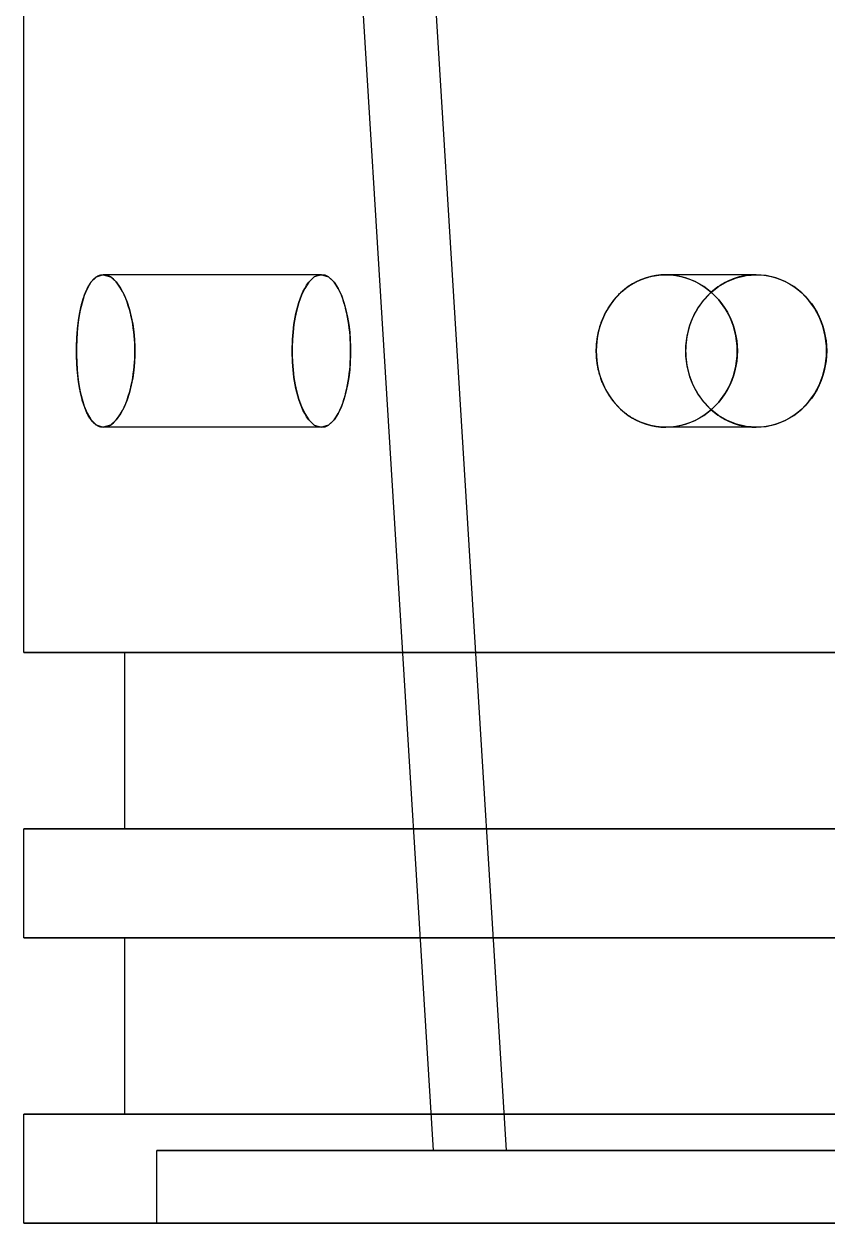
# Model space of a CAD drawing. Header units: millimetres. Extents: x 0 to 278, y -49 to 180.
# Drawn here: x 3.15 to 25.24, y 0 to 33 of the extents above; entities that cross this region are included whole.
import ezdxf

# ---------------------------------------------------------------- set-up
doc = ezdxf.new("R2010")
doc.units = ezdxf.units.MM
doc.layers.add('FRONT_HIDDEN', color=8, linetype='CONTINUOUS')
doc.layers.add('FRONT_VISIBLE', color=7, linetype='Continuous')

msp = doc.modelspace()

# ---------------------------------------------------------------- linework, layer by layer
at = {"layer": 'FRONT_HIDDEN'}
for points in [[(11.079, 56), (14.409, 2)], [(13.082, 56), (16.413, 2)], [(5.129, 26.032), (5.136, 26.037), (5.144, 26.042), (5.152, 26.047), (5.16, 26.052), (5.168, 26.057), (5.176, 26.061), (5.184, 26.065), (5.192, 26.069), (5.201, 26.073), (5.209, 26.077), (5.218, 26.08), (5.227, 26.083), (5.236, 26.086), (5.245, 26.089), (5.254, 26.091), (5.263, 26.093), (5.272, 26.095), (5.281, 26.096), (5.29, 26.098), (5.299, 26.099), (5.309, 26.099), (5.318, 26.1), (5.327, 26.1)], [(5.327, 26.1), (5.526, 26.038), (5.683, 25.899), (5.807, 25.728), (5.905, 25.542), (5.986, 25.347), (6.05, 25.146), (6.102, 24.942), (6.142, 24.735), (6.172, 24.526), (6.191, 24.316), (6.201, 24.105), (6.201, 23.895), (6.191, 23.684), (6.172, 23.474), (6.142, 23.265), (6.102, 23.058), (6.05, 22.854), (5.986, 22.653), (5.905, 22.458), (5.807, 22.272), (5.683, 22.101), (5.526, 21.962), (5.327, 21.9)], [(11.332, 26.1), (5.327, 26.1)], [(11.332, 26.1), (5.327, 26.1)], [(10.529, 24), (10.53, 24.104), (10.533, 24.208), (10.538, 24.312), (10.545, 24.416), (10.554, 24.52), (10.565, 24.624), (10.578, 24.727), (10.594, 24.83), (10.612, 24.932), (10.633, 25.034), (10.656, 25.136), (10.683, 25.237), (10.712, 25.337), (10.746, 25.435), (10.783, 25.532), (10.825, 25.628), (10.872, 25.721), (10.925, 25.81), (10.986, 25.895), (11.056, 25.972), (11.137, 26.037), (11.23, 26.083), (11.332, 26.1)], [(11.332, 26.1), (11.137, 26.037), (10.986, 25.895), (10.872, 25.721), (10.783, 25.532), (10.712, 25.337), (10.656, 25.136), (10.612, 24.932), (10.578, 24.727), (10.554, 24.52), (10.538, 24.312), (10.53, 24.104), (10.53, 23.896), (10.538, 23.688), (10.554, 23.48), (10.578, 23.273), (10.612, 23.068), (10.656, 22.864), (10.712, 22.663), (10.783, 22.468), (10.872, 22.279), (10.986, 22.105), (11.137, 21.963), (11.332, 21.9)], [(11.332, 26.1), (11.528, 26.037), (11.679, 25.895), (11.793, 25.721), (11.882, 25.532), (11.952, 25.337), (12.008, 25.136), (12.052, 24.932), (12.086, 24.727), (12.111, 24.52), (12.127, 24.312), (12.135, 24.104), (12.135, 23.896), (12.127, 23.688), (12.111, 23.48), (12.086, 23.273), (12.052, 23.068), (12.008, 22.864), (11.952, 22.663), (11.882, 22.468), (11.793, 22.279), (11.679, 22.105), (11.528, 21.963), (11.332, 21.9)], [(12.136, 24), (12.135, 24.104), (12.132, 24.208), (12.127, 24.312), (12.12, 24.416), (12.111, 24.52), (12.1, 24.624), (12.086, 24.727), (12.07, 24.83), (12.052, 24.932), (12.032, 25.034), (12.008, 25.136), (11.982, 25.237), (11.952, 25.337), (11.919, 25.435), (11.882, 25.532), (11.84, 25.628), (11.793, 25.721), (11.74, 25.81), (11.679, 25.895), (11.609, 25.972), (11.528, 26.037), (11.435, 26.083), (11.332, 26.1)], [(20.333, 26.036), (20.353, 26.042), (20.373, 26.047), (20.393, 26.052), (20.413, 26.056), (20.433, 26.061), (20.453, 26.065), (20.474, 26.069), (20.494, 26.073), (20.514, 26.076), (20.534, 26.079), (20.555, 26.082), (20.575, 26.085), (20.596, 26.088), (20.616, 26.09), (20.637, 26.092), (20.657, 26.094), (20.678, 26.095), (20.698, 26.097), (20.719, 26.098), (20.739, 26.099), (20.76, 26.099), (20.78, 26.1), (20.801, 26.1)], [(20.805, 26.1), (20.944, 26.095), (21.082, 26.079), (21.218, 26.052), (21.352, 26.016), (21.483, 25.969), (21.61, 25.913), (21.733, 25.848), (21.85, 25.775), (21.963, 25.694), (22.069, 25.604), (22.169, 25.508), (22.263, 25.406), (22.349, 25.297), (22.428, 25.183), (22.5, 25.064), (22.564, 24.941), (22.619, 24.813), (22.666, 24.683), (22.705, 24.55), (22.736, 24.414), (22.757, 24.277), (22.771, 24.139), (22.775, 24)], [(23.293, 26.1), (20.805, 26.1)], [(23.293, 26.1), (20.805, 26.1)], [(23.293, 21.9), (23.018, 21.921), (22.749, 21.984), (22.493, 22.087), (22.255, 22.226), (22.039, 22.397), (21.849, 22.597), (21.687, 22.821), (21.556, 23.063), (21.457, 23.321), (21.39, 23.588), (21.357, 23.862), (21.357, 24.138), (21.39, 24.412), (21.457, 24.679), (21.556, 24.937), (21.687, 25.179), (21.849, 25.403), (22.039, 25.603), (22.255, 25.774), (22.493, 25.913), (22.749, 26.016), (23.018, 26.079), (23.293, 26.1)], [(23.293, 26.1), (23.234, 26.099), (23.175, 26.096), (23.116, 26.091), (23.057, 26.084), (22.999, 26.076), (22.941, 26.065), (22.883, 26.053), (22.826, 26.038), (22.769, 26.022), (22.712, 26.004), (22.657, 25.984), (22.602, 25.962), (22.548, 25.939), (22.494, 25.914), (22.441, 25.887), (22.39, 25.859), (22.339, 25.829), (22.289, 25.797), (22.24, 25.764), (22.192, 25.729), (22.145, 25.693), (22.1, 25.656), (22.055, 25.617)], [(23.293, 26.1), (23.431, 26.095), (23.568, 26.079), (23.703, 26.052), (23.836, 26.016), (23.966, 25.969), (24.092, 25.913), (24.214, 25.848), (24.33, 25.774), (24.441, 25.692), (24.546, 25.603), (24.645, 25.506), (24.736, 25.403), (24.821, 25.294), (24.898, 25.179), (24.967, 25.06), (25.029, 24.937), (25.083, 24.81), (25.128, 24.679), (25.166, 24.547), (25.195, 24.412), (25.216, 24.275), (25.229, 24.138), (25.233, 24)], [(23.293, 21.9), (23.568, 21.921), (23.836, 21.984), (24.092, 22.087), (24.33, 22.226), (24.546, 22.397), (24.736, 22.597), (24.898, 22.821), (25.029, 23.063), (25.128, 23.321), (25.195, 23.588), (25.229, 23.862), (25.229, 24.138), (25.195, 24.412), (25.128, 24.679), (25.029, 24.937), (24.898, 25.179), (24.736, 25.403), (24.546, 25.603), (24.33, 25.774), (24.092, 25.913), (23.836, 26.016), (23.568, 26.079), (23.293, 26.1)], [(4.918, 25.776), (4.918, 25.776), (4.919, 25.776), (4.919, 25.776), (4.919, 25.776), (4.919, 25.776), (4.919, 25.777), (4.919, 25.777), (4.919, 25.777), (4.919, 25.777), (4.919, 25.777), (4.919, 25.777), (4.919, 25.777), (4.919, 25.777), (4.919, 25.777), (4.919, 25.777), (4.919, 25.778), (4.919, 25.778), (4.919, 25.778), (4.919, 25.778), (4.92, 25.778), (4.92, 25.778), (4.92, 25.778), (4.92, 25.778)], [(5.126, 26.03), (5.126, 26.03), (5.126, 26.03), (5.126, 26.03), (5.126, 26.03), (5.126, 26.03), (5.126, 26.03), (5.126, 26.03), (5.126, 26.03), (5.126, 26.03), (5.126, 26.03), (5.126, 26.03), (5.126, 26.03), (5.126, 26.03), (5.126, 26.03), (5.126, 26.03), (5.126, 26.03), (5.126, 26.03), (5.126, 26.03), (5.126, 26.03), (5.126, 26.03), (5.126, 26.03), (5.126, 26.03), (5.126, 26.03)], [(20.124, 25.965), (20.131, 25.968), (20.137, 25.97), (20.144, 25.973), (20.15, 25.975), (20.156, 25.978), (20.163, 25.98), (20.169, 25.983), (20.176, 25.985), (20.182, 25.988), (20.189, 25.99), (20.195, 25.992), (20.202, 25.995), (20.208, 25.997), (20.215, 25.999), (20.221, 26.002), (20.228, 26.004), (20.234, 26.006), (20.241, 26.008), (20.248, 26.011), (20.254, 26.013), (20.261, 26.015), (20.267, 26.017), (20.274, 26.019)], [(19.433, 25.468), (19.433, 25.468), (19.433, 25.468), (19.433, 25.468), (19.433, 25.468), (19.433, 25.468), (19.433, 25.468), (19.433, 25.468), (19.433, 25.468), (19.433, 25.468), (19.434, 25.469), (19.434, 25.469), (19.434, 25.469), (19.434, 25.469), (19.434, 25.469), (19.434, 25.469), (19.434, 25.469), (19.434, 25.469), (19.434, 25.469), (19.434, 25.469), (19.434, 25.47), (19.434, 25.47), (19.435, 25.47), (19.435, 25.47)], [(4.736, 25.285), (4.736, 25.285), (4.736, 25.286), (4.736, 25.286), (4.736, 25.286), (4.736, 25.286), (4.736, 25.286), (4.736, 25.286), (4.736, 25.286), (4.736, 25.286), (4.736, 25.286), (4.736, 25.286), (4.736, 25.286), (4.736, 25.286), (4.736, 25.287), (4.736, 25.287), (4.736, 25.287), (4.736, 25.287), (4.737, 25.287), (4.737, 25.287), (4.737, 25.287), (4.737, 25.287), (4.737, 25.287), (4.737, 25.287)], [(19.161, 25.077), (19.169, 25.091), (19.177, 25.105), (19.184, 25.119), (19.192, 25.132), (19.2, 25.146), (19.208, 25.16), (19.217, 25.173), (19.225, 25.187), (19.233, 25.2), (19.242, 25.214), (19.25, 25.227), (19.259, 25.24), (19.268, 25.254), (19.277, 25.267), (19.286, 25.28), (19.295, 25.293), (19.304, 25.306), (19.313, 25.319), (19.323, 25.332), (19.332, 25.344), (19.342, 25.357), (19.351, 25.369), (19.361, 25.382)], [(19.373, 25.397), (19.373, 25.397), (19.373, 25.397), (19.373, 25.397), (19.373, 25.397), (19.373, 25.397), (19.373, 25.397), (19.373, 25.397), (19.373, 25.397), (19.373, 25.397), (19.373, 25.397), (19.374, 25.397), (19.374, 25.398), (19.374, 25.398), (19.374, 25.398), (19.374, 25.398), (19.374, 25.398), (19.374, 25.398), (19.374, 25.398), (19.374, 25.398), (19.374, 25.398), (19.374, 25.398), (19.374, 25.398), (19.374, 25.398)], [(4.653, 24.859), (4.654, 24.863), (4.654, 24.867), (4.655, 24.87), (4.655, 24.874), (4.656, 24.877), (4.656, 24.881), (4.657, 24.885), (4.657, 24.888), (4.658, 24.892), (4.658, 24.896), (4.659, 24.899), (4.66, 24.903), (4.66, 24.906), (4.661, 24.91), (4.661, 24.914), (4.662, 24.917), (4.662, 24.921), (4.663, 24.925), (4.664, 24.928), (4.664, 24.932), (4.665, 24.935), (4.665, 24.939), (4.666, 24.943)], [(19.119, 24.994), (19.12, 24.997), (19.122, 25), (19.123, 25.002), (19.125, 25.005), (19.126, 25.008), (19.127, 25.011), (19.129, 25.014), (19.13, 25.017), (19.132, 25.019), (19.133, 25.022), (19.134, 25.025), (19.136, 25.028), (19.137, 25.031), (19.139, 25.034), (19.14, 25.036), (19.142, 25.039), (19.143, 25.042), (19.145, 25.045), (19.146, 25.048), (19.147, 25.05), (19.149, 25.053), (19.15, 25.056), (19.152, 25.059)], [(18.902, 24.184), (18.903, 24.198), (18.904, 24.213), (18.906, 24.227), (18.907, 24.241), (18.909, 24.255), (18.91, 24.269), (18.912, 24.283), (18.914, 24.297), (18.915, 24.312), (18.917, 24.326), (18.919, 24.34), (18.922, 24.354), (18.924, 24.368), (18.926, 24.382), (18.928, 24.396), (18.931, 24.41), (18.933, 24.424), (18.936, 24.438), (18.939, 24.452), (18.942, 24.466), (18.944, 24.48), (18.947, 24.494), (18.95, 24.508)], [(18.901, 24.178), (18.901, 24.178), (18.901, 24.178), (18.901, 24.178), (18.901, 24.178), (18.901, 24.178), (18.901, 24.178), (18.901, 24.178), (18.901, 24.178), (18.901, 24.179), (18.901, 24.179), (18.901, 24.179), (18.901, 24.179), (18.901, 24.179), (18.901, 24.179), (18.901, 24.179), (18.901, 24.179), (18.901, 24.179), (18.901, 24.179), (18.901, 24.179), (18.901, 24.18), (18.902, 24.18), (18.902, 24.18), (18.902, 24.18)], [(4.595, 23.968), (4.595, 23.969), (4.595, 23.97), (4.595, 23.972), (4.595, 23.973), (4.595, 23.975), (4.595, 23.976), (4.595, 23.977), (4.595, 23.979), (4.595, 23.98), (4.595, 23.982), (4.595, 23.983), (4.595, 23.984), (4.595, 23.986), (4.595, 23.987), (4.595, 23.989), (4.595, 23.99), (4.595, 23.992), (4.595, 23.993), (4.595, 23.994), (4.595, 23.996), (4.595, 23.997), (4.595, 23.999), (4.595, 24)], [(4.657, 23.116), (4.652, 23.146), (4.648, 23.176), (4.644, 23.206), (4.64, 23.236), (4.637, 23.266), (4.633, 23.296), (4.63, 23.326), (4.627, 23.355), (4.624, 23.385), (4.621, 23.415), (4.618, 23.445), (4.616, 23.475), (4.613, 23.505), (4.611, 23.535), (4.609, 23.566), (4.607, 23.596), (4.605, 23.626), (4.604, 23.656), (4.602, 23.686), (4.601, 23.716), (4.6, 23.746), (4.599, 23.776), (4.598, 23.806)], [(11.332, 21.9), (11.23, 21.917), (11.137, 21.963), (11.056, 22.028), (10.986, 22.105), (10.925, 22.19), (10.872, 22.279), (10.825, 22.372), (10.783, 22.468), (10.746, 22.565), (10.712, 22.663), (10.683, 22.763), (10.656, 22.864), (10.633, 22.966), (10.612, 23.068), (10.594, 23.17), (10.578, 23.273), (10.565, 23.376), (10.554, 23.48), (10.545, 23.584), (10.538, 23.688), (10.533, 23.792), (10.53, 23.896), (10.529, 24)], [(11.332, 21.9), (11.435, 21.917), (11.528, 21.963), (11.609, 22.028), (11.679, 22.105), (11.74, 22.19), (11.793, 22.279), (11.84, 22.372), (11.882, 22.468), (11.919, 22.565), (11.952, 22.663), (11.982, 22.763), (12.008, 22.864), (12.032, 22.966), (12.052, 23.068), (12.07, 23.17), (12.086, 23.273), (12.1, 23.376), (12.111, 23.48), (12.12, 23.584), (12.127, 23.688), (12.132, 23.792), (12.135, 23.896), (12.136, 24)], [(18.895, 24.043), (18.895, 24.043), (18.895, 24.043), (18.895, 24.043), (18.895, 24.043), (18.895, 24.044), (18.895, 24.044), (18.895, 24.044), (18.895, 24.044), (18.895, 24.044), (18.895, 24.044), (18.895, 24.044), (18.895, 24.045), (18.895, 24.045), (18.895, 24.045), (18.895, 24.045), (18.895, 24.045), (18.895, 24.045), (18.895, 24.045), (18.895, 24.046), (18.895, 24.046), (18.895, 24.046), (18.895, 24.046), (18.895, 24.046)], [(22.775, 24), (22.771, 23.861), (22.757, 23.723), (22.736, 23.586), (22.705, 23.45), (22.666, 23.317), (22.619, 23.187), (22.564, 23.059), (22.5, 22.936), (22.428, 22.817), (22.349, 22.703), (22.263, 22.594), (22.169, 22.492), (22.069, 22.396), (21.963, 22.306), (21.85, 22.225), (21.733, 22.152), (21.61, 22.087), (21.483, 22.031), (21.352, 21.984), (21.218, 21.948), (21.082, 21.921), (20.944, 21.905), (20.805, 21.9)], [(25.233, 24), (25.229, 23.862), (25.216, 23.725), (25.195, 23.588), (25.166, 23.453), (25.128, 23.321), (25.083, 23.19), (25.029, 23.063), (24.967, 22.94), (24.898, 22.821), (24.821, 22.706), (24.736, 22.597), (24.645, 22.494), (24.546, 22.397), (24.441, 22.308), (24.33, 22.226), (24.214, 22.152), (24.092, 22.087), (23.966, 22.031), (23.836, 21.984), (23.703, 21.948), (23.568, 21.921), (23.431, 21.905), (23.293, 21.9)], [(19.103, 23.04), (19.092, 23.064), (19.081, 23.088), (19.071, 23.113), (19.061, 23.137), (19.051, 23.162), (19.042, 23.187), (19.032, 23.212), (19.023, 23.237), (19.015, 23.262), (19.006, 23.287), (18.998, 23.313), (18.991, 23.338), (18.983, 23.364), (18.976, 23.389), (18.969, 23.415), (18.963, 23.441), (18.956, 23.467), (18.95, 23.493), (18.945, 23.519), (18.939, 23.545), (18.934, 23.571), (18.93, 23.597), (18.925, 23.623)], [(4.747, 22.673), (4.742, 22.692), (4.737, 22.71), (4.733, 22.729), (4.728, 22.747), (4.724, 22.766), (4.719, 22.784), (4.715, 22.803), (4.711, 22.821), (4.707, 22.84), (4.703, 22.858), (4.699, 22.877), (4.695, 22.896), (4.691, 22.914), (4.688, 22.933), (4.684, 22.952), (4.681, 22.97), (4.677, 22.989), (4.674, 23.008), (4.671, 23.026), (4.668, 23.045), (4.665, 23.064), (4.662, 23.083), (4.659, 23.101)], [(19.519, 22.44), (19.51, 22.449), (19.502, 22.458), (19.493, 22.467), (19.484, 22.477), (19.475, 22.486), (19.466, 22.495), (19.458, 22.504), (19.449, 22.514), (19.441, 22.523), (19.432, 22.533), (19.424, 22.542), (19.416, 22.552), (19.407, 22.562), (19.399, 22.571), (19.391, 22.581), (19.383, 22.591), (19.375, 22.601), (19.367, 22.611), (19.359, 22.621), (19.351, 22.631), (19.343, 22.641), (19.336, 22.651), (19.328, 22.661)], [(20.163, 22.02), (20.15, 22.025), (20.138, 22.029), (20.126, 22.034), (20.114, 22.039), (20.102, 22.045), (20.09, 22.05), (20.078, 22.055), (20.066, 22.06), (20.054, 22.066), (20.042, 22.071), (20.03, 22.077), (20.018, 22.083), (20.007, 22.089), (19.995, 22.095), (19.983, 22.101), (19.972, 22.107), (19.96, 22.113), (19.948, 22.119), (19.937, 22.125), (19.925, 22.132), (19.914, 22.138), (19.903, 22.145), (19.891, 22.151)], [(22.055, 22.383), (22.1, 22.344), (22.145, 22.307), (22.192, 22.271), (22.24, 22.236), (22.289, 22.203), (22.339, 22.171), (22.39, 22.141), (22.441, 22.113), (22.494, 22.086), (22.548, 22.061), (22.602, 22.038), (22.657, 22.016), (22.712, 21.996), (22.769, 21.978), (22.826, 21.962), (22.883, 21.947), (22.941, 21.935), (22.999, 21.924), (23.057, 21.916), (23.116, 21.909), (23.175, 21.904), (23.234, 21.901), (23.293, 21.9)], [(5, 22.097), (4.999, 22.098), (4.999, 22.098), (4.999, 22.099), (4.998, 22.099), (4.998, 22.1), (4.998, 22.1), (4.997, 22.101), (4.997, 22.101), (4.997, 22.102), (4.996, 22.102), (4.996, 22.102), (4.995, 22.103), (4.995, 22.103), (4.995, 22.104), (4.994, 22.104), (4.994, 22.105), (4.994, 22.105), (4.993, 22.106), (4.993, 22.106), (4.993, 22.107), (4.992, 22.107), (4.992, 22.108), (4.992, 22.108)], [(5.302, 21.901), (5.296, 21.902), (5.291, 21.902), (5.286, 21.903), (5.281, 21.903), (5.276, 21.904), (5.271, 21.905), (5.266, 21.906), (5.261, 21.907), (5.256, 21.908), (5.251, 21.91), (5.246, 21.911), (5.241, 21.912), (5.236, 21.914), (5.231, 21.915), (5.226, 21.917), (5.221, 21.919), (5.216, 21.92), (5.212, 21.922), (5.207, 21.924), (5.202, 21.926), (5.197, 21.928), (5.193, 21.93), (5.188, 21.933)], [(11.332, 21.9), (5.327, 21.9)], [(11.332, 21.9), (5.327, 21.9)], [(20.522, 21.923), (20.52, 21.923), (20.518, 21.923), (20.516, 21.924), (20.515, 21.924), (20.513, 21.924), (20.511, 21.924), (20.509, 21.925), (20.507, 21.925), (20.506, 21.925), (20.504, 21.926), (20.502, 21.926), (20.5, 21.926), (20.498, 21.927), (20.496, 21.927), (20.495, 21.927), (20.493, 21.928), (20.491, 21.928), (20.489, 21.928), (20.487, 21.929), (20.486, 21.929), (20.484, 21.929), (20.482, 21.93), (20.48, 21.93)], [(23.293, 21.9), (20.805, 21.9)], [(23.293, 21.9), (20.805, 21.9)], [(60.35, 15.7), (57.863, 15.7), (55.376, 15.7), (52.889, 15.7), (50.402, 15.7), (47.915, 15.7), (45.428, 15.7), (42.941, 15.7), (40.454, 15.7), (37.967, 15.7), (35.48, 15.7), (32.993, 15.7), (30.507, 15.7), (28.02, 15.7), (25.533, 15.7), (23.046, 15.7), (20.559, 15.7), (18.072, 15.7), (15.585, 15.7), (13.098, 15.7), (10.611, 15.7), (8.124, 15.7), (5.637, 15.7), (3.15, 15.7)], [(57.575, 15.7), (55.329, 15.7), (53.084, 15.7), (50.838, 15.7), (48.592, 15.7), (46.347, 15.7), (44.101, 15.7), (41.855, 15.7), (39.61, 15.7), (37.364, 15.7), (35.118, 15.7), (32.873, 15.7), (30.627, 15.7), (28.382, 15.7), (26.136, 15.7), (23.89, 15.7), (21.645, 15.7), (19.399, 15.7), (17.153, 15.7), (14.908, 15.7), (12.662, 15.7), (10.416, 15.7), (8.171, 15.7), (5.925, 15.7)], [(5.925, 15.7), (8.171, 15.7), (10.416, 15.7), (12.662, 15.7), (14.908, 15.7), (17.153, 15.7), (19.399, 15.7), (21.645, 15.7), (23.89, 15.7), (26.136, 15.7), (28.382, 15.7), (30.627, 15.7), (32.873, 15.7), (35.118, 15.7), (37.364, 15.7), (39.61, 15.7), (41.855, 15.7), (44.101, 15.7), (46.347, 15.7), (48.592, 15.7), (50.838, 15.7), (53.084, 15.7), (55.329, 15.7), (57.575, 15.7)], [(60.35, 10.85), (57.863, 10.85), (55.376, 10.85), (52.889, 10.85), (50.402, 10.85), (47.915, 10.85), (45.428, 10.85), (42.941, 10.85), (40.454, 10.85), (37.967, 10.85), (35.48, 10.85), (32.993, 10.85), (30.507, 10.85), (28.02, 10.85), (25.533, 10.85), (23.046, 10.85), (20.559, 10.85), (18.072, 10.85), (15.585, 10.85), (13.098, 10.85), (10.611, 10.85), (8.124, 10.85), (5.637, 10.85), (3.15, 10.85)], [(57.575, 10.85), (55.329, 10.85), (53.084, 10.85), (50.838, 10.85), (48.592, 10.85), (46.347, 10.85), (44.101, 10.85), (41.855, 10.85), (39.61, 10.85), (37.364, 10.85), (35.118, 10.85), (32.873, 10.85), (30.627, 10.85), (28.382, 10.85), (26.136, 10.85), (23.89, 10.85), (21.645, 10.85), (19.399, 10.85), (17.153, 10.85), (14.908, 10.85), (12.662, 10.85), (10.416, 10.85), (8.171, 10.85), (5.925, 10.85)], [(5.925, 10.85), (8.171, 10.85), (10.416, 10.85), (12.662, 10.85), (14.908, 10.85), (17.153, 10.85), (19.399, 10.85), (21.645, 10.85), (23.89, 10.85), (26.136, 10.85), (28.382, 10.85), (30.627, 10.85), (32.873, 10.85), (35.118, 10.85), (37.364, 10.85), (39.61, 10.85), (41.855, 10.85), (44.101, 10.85), (46.347, 10.85), (48.592, 10.85), (50.838, 10.85), (53.084, 10.85), (55.329, 10.85), (57.575, 10.85)], [(60.35, 7.85), (57.863, 7.85), (55.376, 7.85), (52.889, 7.85), (50.402, 7.85), (47.915, 7.85), (45.428, 7.85), (42.941, 7.85), (40.454, 7.85), (37.967, 7.85), (35.48, 7.85), (32.993, 7.85), (30.507, 7.85), (28.02, 7.85), (25.533, 7.85), (23.046, 7.85), (20.559, 7.85), (18.072, 7.85), (15.585, 7.85), (13.098, 7.85), (10.611, 7.85), (8.124, 7.85), (5.637, 7.85), (3.15, 7.85)], [(57.575, 7.85), (55.329, 7.85), (53.084, 7.85), (50.838, 7.85), (48.592, 7.85), (46.347, 7.85), (44.101, 7.85), (41.855, 7.85), (39.61, 7.85), (37.364, 7.85), (35.118, 7.85), (32.873, 7.85), (30.627, 7.85), (28.382, 7.85), (26.136, 7.85), (23.89, 7.85), (21.645, 7.85), (19.399, 7.85), (17.153, 7.85), (14.908, 7.85), (12.662, 7.85), (10.416, 7.85), (8.171, 7.85), (5.925, 7.85)], [(5.925, 7.85), (8.171, 7.85), (10.416, 7.85), (12.662, 7.85), (14.908, 7.85), (17.153, 7.85), (19.399, 7.85), (21.645, 7.85), (23.89, 7.85), (26.136, 7.85), (28.382, 7.85), (30.627, 7.85), (32.873, 7.85), (35.118, 7.85), (37.364, 7.85), (39.61, 7.85), (41.855, 7.85), (44.101, 7.85), (46.347, 7.85), (48.592, 7.85), (50.838, 7.85), (53.084, 7.85), (55.329, 7.85), (57.575, 7.85)], [(60.35, 3), (57.863, 3), (55.376, 3), (52.889, 3), (50.402, 3), (47.915, 3), (45.428, 3), (42.941, 3), (40.454, 3), (37.967, 3), (35.48, 3), (32.993, 3), (30.507, 3), (28.02, 3), (25.533, 3), (23.046, 3), (20.559, 3), (18.072, 3), (15.585, 3), (13.098, 3), (10.611, 3), (8.124, 3), (5.637, 3), (3.15, 3)], [(57.575, 3), (55.329, 3), (53.084, 3), (50.838, 3), (48.592, 3), (46.347, 3), (44.101, 3), (41.855, 3), (39.61, 3), (37.364, 3), (35.118, 3), (32.873, 3), (30.627, 3), (28.382, 3), (26.136, 3), (23.89, 3), (21.645, 3), (19.399, 3), (17.153, 3), (14.908, 3), (12.662, 3), (10.416, 3), (8.171, 3), (5.925, 3)], [(5.925, 3), (8.171, 3), (10.416, 3), (12.662, 3), (14.908, 3), (17.153, 3), (19.399, 3), (21.645, 3), (23.89, 3), (26.136, 3), (28.382, 3), (30.627, 3), (32.873, 3), (35.118, 3), (37.364, 3), (39.61, 3), (41.855, 3), (44.101, 3), (46.347, 3), (48.592, 3), (50.838, 3), (53.084, 3), (55.329, 3), (57.575, 3)], [(56.7, 2), (54.53, 2), (52.361, 2), (50.191, 2), (48.022, 2), (45.852, 2), (43.683, 2), (41.513, 2), (39.343, 2), (37.174, 2), (35.004, 2), (32.835, 2), (30.665, 2), (28.496, 2), (26.326, 2), (24.157, 2), (21.987, 2), (19.817, 2), (17.648, 2), (15.478, 2), (13.309, 2), (11.139, 2), (8.97, 2), (6.8, 2)], [(6.8, 2), (8.97, 2), (11.139, 2), (13.309, 2), (15.478, 2), (17.648, 2), (19.817, 2), (21.987, 2), (24.157, 2), (26.326, 2), (28.496, 2), (30.665, 2), (32.835, 2), (35.004, 2), (37.174, 2), (39.343, 2), (41.513, 2), (43.683, 2), (45.852, 2), (48.022, 2), (50.191, 2), (52.361, 2), (54.53, 2), (56.7, 2)], [(6.8, 0), (6.8, 2)], [(14.409, 2), (14.496, 2), (14.583, 2), (14.67, 2), (14.757, 2), (14.844, 2), (14.932, 2), (15.019, 2), (15.106, 2), (15.193, 2), (15.28, 2), (15.367, 2), (15.454, 2), (15.541, 2), (15.629, 2), (15.716, 2), (15.803, 2), (15.89, 2), (15.977, 2), (16.064, 2), (16.151, 2), (16.238, 2), (16.326, 2), (16.413, 2)], [(16.413, 2), (16.326, 2), (16.238, 2), (16.151, 2), (16.064, 2), (15.977, 2), (15.89, 2), (15.803, 2), (15.716, 2), (15.629, 2), (15.541, 2), (15.454, 2), (15.367, 2), (15.28, 2), (15.193, 2), (15.106, 2), (15.019, 2), (14.932, 2), (14.844, 2), (14.757, 2), (14.67, 2), (14.583, 2), (14.496, 2), (14.409, 2)], [(60.35, 0), (57.863, 0), (55.376, 0), (52.889, 0), (50.402, 0), (47.915, 0), (45.428, 0), (42.941, 0), (40.454, 0), (37.967, 0), (35.48, 0), (32.993, 0), (30.507, 0), (28.02, 0), (25.533, 0), (23.046, 0), (20.559, 0), (18.072, 0), (15.585, 0), (13.098, 0), (10.611, 0), (8.124, 0), (5.637, 0), (3.15, 0)], [(56.7, 0), (54.53, 0), (52.361, 0), (50.191, 0), (48.022, 0), (45.852, 0), (43.683, 0), (41.513, 0), (39.343, 0), (37.174, 0), (35.004, 0), (32.835, 0), (30.665, 0), (28.496, 0), (26.326, 0), (24.157, 0), (21.987, 0), (19.817, 0), (17.648, 0), (15.478, 0), (13.309, 0), (11.139, 0), (8.97, 0), (6.8, 0)], [(6.8, 0), (8.97, 0), (11.139, 0), (13.309, 0), (15.478, 0), (17.648, 0), (19.817, 0), (21.987, 0), (24.157, 0), (26.326, 0), (28.496, 0), (30.665, 0), (32.835, 0), (35.004, 0), (37.174, 0), (39.343, 0), (41.513, 0), (43.683, 0), (45.852, 0), (48.022, 0), (50.191, 0), (52.361, 0), (54.53, 0), (56.7, 0)]]:
    msp.add_lwpolyline(points, dxfattribs=at)
at = {"layer": 'FRONT_VISIBLE'}
for points in [[(3.15, 15.7), (3.15, 38)], [(5.327, 26.1), (5.135, 26.036), (4.991, 25.89), (4.886, 25.713), (4.808, 25.523), (4.747, 25.326), (4.699, 25.126), (4.663, 24.923), (4.635, 24.719), (4.615, 24.514), (4.602, 24.309), (4.596, 24.103), (4.596, 23.897), (4.602, 23.691), (4.615, 23.486), (4.635, 23.281), (4.663, 23.077), (4.699, 22.874), (4.747, 22.674), (4.808, 22.477), (4.886, 22.287), (4.991, 22.11), (5.135, 21.964), (5.327, 21.9)], [(6.202, 24), (6.201, 24.105), (6.197, 24.211), (6.191, 24.316), (6.183, 24.421), (6.172, 24.526), (6.158, 24.631), (6.142, 24.735), (6.124, 24.839), (6.102, 24.942), (6.078, 25.044), (6.05, 25.146), (6.02, 25.247), (5.986, 25.347), (5.948, 25.445), (5.905, 25.542), (5.859, 25.636), (5.807, 25.728), (5.749, 25.816), (5.683, 25.899), (5.61, 25.974), (5.526, 26.038), (5.431, 26.083), (5.327, 26.1)], [(20.805, 26.1), (20.668, 26.095), (20.532, 26.079), (20.397, 26.053), (20.265, 26.016), (20.136, 25.97), (20.011, 25.914), (19.89, 25.848), (19.775, 25.774), (19.666, 25.691), (19.562, 25.601), (19.465, 25.504), (19.376, 25.4), (19.293, 25.291), (19.218, 25.176), (19.151, 25.056), (19.091, 24.933), (19.039, 24.806), (18.995, 24.676), (18.959, 24.544), (18.931, 24.409), (18.911, 24.274), (18.899, 24.137), (18.895, 24)], [(20.801, 26.1), (20.801, 26.1), (20.801, 26.1), (20.802, 26.1), (20.802, 26.1), (20.802, 26.1), (20.802, 26.1), (20.802, 26.1), (20.802, 26.1), (20.803, 26.1), (20.803, 26.1), (20.803, 26.1), (20.803, 26.1), (20.803, 26.1), (20.804, 26.1), (20.804, 26.1), (20.804, 26.1), (20.804, 26.1), (20.804, 26.1), (20.805, 26.1), (20.805, 26.1), (20.805, 26.1), (20.805, 26.1), (20.805, 26.1)], [(20.805, 21.9), (21.082, 21.921), (21.352, 21.984), (21.61, 22.087), (21.85, 22.225), (22.069, 22.396), (22.263, 22.594), (22.428, 22.817), (22.564, 23.059), (22.666, 23.317), (22.736, 23.586), (22.771, 23.861), (22.771, 24.139), (22.736, 24.414), (22.666, 24.683), (22.564, 24.941), (22.428, 25.183), (22.263, 25.406), (22.069, 25.604), (21.85, 25.775), (21.61, 25.913), (21.352, 26.016), (21.082, 26.079), (20.805, 26.1)], [(20.805, 26.1), (20.805, 26.1)], [(4.737, 25.287), (4.742, 25.309), (4.748, 25.331), (4.754, 25.353), (4.76, 25.375), (4.767, 25.397), (4.773, 25.419), (4.78, 25.44), (4.787, 25.462), (4.794, 25.484), (4.801, 25.505), (4.809, 25.527), (4.817, 25.548), (4.824, 25.569), (4.833, 25.59), (4.841, 25.612), (4.85, 25.633), (4.859, 25.653), (4.868, 25.674), (4.877, 25.695), (4.887, 25.715), (4.897, 25.736), (4.908, 25.756), (4.918, 25.776)], [(4.92, 25.778), (4.927, 25.791), (4.934, 25.803), (4.941, 25.815), (4.948, 25.828), (4.956, 25.84), (4.964, 25.852), (4.972, 25.864), (4.98, 25.875), (4.988, 25.887), (4.997, 25.898), (5.005, 25.91), (5.014, 25.921), (5.023, 25.932), (5.032, 25.943), (5.042, 25.954), (5.052, 25.964), (5.062, 25.974), (5.072, 25.984), (5.082, 25.994), (5.093, 26.004), (5.104, 26.013), (5.115, 26.022), (5.126, 26.03)], [(5.126, 26.03), (5.127, 26.03), (5.127, 26.031), (5.127, 26.031), (5.127, 26.031), (5.127, 26.031), (5.127, 26.031), (5.127, 26.031), (5.127, 26.031), (5.127, 26.031), (5.127, 26.031), (5.127, 26.031), (5.128, 26.031), (5.128, 26.031), (5.128, 26.031), (5.128, 26.031), (5.128, 26.031), (5.128, 26.031), (5.128, 26.032), (5.128, 26.032), (5.128, 26.032), (5.128, 26.032), (5.128, 26.032), (5.129, 26.032)], [(19.435, 25.47), (19.46, 25.497), (19.485, 25.525), (19.511, 25.551), (19.537, 25.578), (19.564, 25.603), (19.592, 25.628), (19.62, 25.653), (19.648, 25.677), (19.677, 25.701), (19.706, 25.724), (19.736, 25.746), (19.766, 25.768), (19.797, 25.789), (19.828, 25.809), (19.86, 25.829), (19.891, 25.849), (19.924, 25.867), (19.956, 25.885), (19.989, 25.903), (20.023, 25.919), (20.056, 25.935), (20.09, 25.95), (20.124, 25.965)], [(20.274, 26.019), (20.277, 26.02), (20.279, 26.021), (20.282, 26.021), (20.284, 26.022), (20.287, 26.023), (20.289, 26.024), (20.292, 26.025), (20.295, 26.025), (20.297, 26.026), (20.3, 26.027), (20.302, 26.028), (20.305, 26.028), (20.307, 26.029), (20.31, 26.03), (20.313, 26.031), (20.315, 26.031), (20.318, 26.032), (20.32, 26.033), (20.323, 26.034), (20.325, 26.034), (20.328, 26.035), (20.331, 26.036), (20.333, 26.036)], [(19.374, 25.398), (19.376, 25.401), (19.379, 25.404), (19.381, 25.407), (19.384, 25.41), (19.386, 25.413), (19.389, 25.416), (19.391, 25.419), (19.394, 25.423), (19.397, 25.426), (19.399, 25.429), (19.402, 25.432), (19.404, 25.435), (19.407, 25.438), (19.409, 25.441), (19.412, 25.444), (19.414, 25.447), (19.417, 25.45), (19.42, 25.453), (19.422, 25.456), (19.425, 25.459), (19.427, 25.462), (19.43, 25.465), (19.433, 25.468)], [(22.055, 25.617), (21.997, 25.563), (21.942, 25.507), (21.888, 25.449), (21.837, 25.389), (21.789, 25.327), (21.742, 25.263), (21.699, 25.197), (21.657, 25.13), (21.618, 25.061), (21.582, 24.991), (21.548, 24.92), (21.517, 24.847), (21.489, 24.773), (21.463, 24.699), (21.44, 24.623), (21.42, 24.547), (21.402, 24.47), (21.387, 24.393), (21.374, 24.315), (21.365, 24.236), (21.358, 24.158), (21.354, 24.079), (21.353, 24)], [(4.666, 24.943), (4.668, 24.958), (4.671, 24.973), (4.673, 24.988), (4.676, 25.003), (4.679, 25.018), (4.681, 25.033), (4.684, 25.048), (4.687, 25.063), (4.69, 25.077), (4.693, 25.092), (4.696, 25.107), (4.699, 25.122), (4.702, 25.137), (4.705, 25.152), (4.708, 25.167), (4.711, 25.182), (4.715, 25.197), (4.718, 25.211), (4.722, 25.226), (4.725, 25.241), (4.729, 25.256), (4.732, 25.271), (4.736, 25.285)], [(19.361, 25.382), (19.362, 25.383), (19.362, 25.383), (19.363, 25.384), (19.363, 25.385), (19.364, 25.385), (19.364, 25.386), (19.365, 25.387), (19.365, 25.387), (19.366, 25.388), (19.366, 25.389), (19.367, 25.389), (19.367, 25.39), (19.368, 25.39), (19.368, 25.391), (19.369, 25.392), (19.369, 25.392), (19.37, 25.393), (19.371, 25.394), (19.371, 25.394), (19.372, 25.395), (19.372, 25.396), (19.373, 25.396), (19.373, 25.397)], [(4.595, 24), (4.595, 24.037), (4.595, 24.075), (4.596, 24.112), (4.596, 24.15), (4.597, 24.187), (4.599, 24.225), (4.6, 24.262), (4.602, 24.3), (4.603, 24.337), (4.605, 24.375), (4.608, 24.412), (4.61, 24.449), (4.613, 24.487), (4.616, 24.524), (4.619, 24.561), (4.622, 24.599), (4.626, 24.636), (4.63, 24.673), (4.634, 24.711), (4.638, 24.748), (4.643, 24.785), (4.648, 24.822), (4.653, 24.859)], [(18.95, 24.508), (18.955, 24.529), (18.961, 24.551), (18.966, 24.573), (18.972, 24.595), (18.978, 24.616), (18.984, 24.638), (18.99, 24.659), (18.996, 24.681), (19.003, 24.702), (19.01, 24.724), (19.017, 24.745), (19.024, 24.766), (19.032, 24.787), (19.04, 24.808), (19.048, 24.829), (19.056, 24.85), (19.064, 24.871), (19.073, 24.892), (19.082, 24.912), (19.091, 24.933), (19.1, 24.953), (19.109, 24.974), (19.119, 24.994)], [(19.152, 25.059), (19.152, 25.06), (19.153, 25.06), (19.153, 25.061), (19.153, 25.062), (19.154, 25.063), (19.154, 25.064), (19.155, 25.064), (19.155, 25.065), (19.156, 25.066), (19.156, 25.067), (19.156, 25.068), (19.157, 25.068), (19.157, 25.069), (19.158, 25.07), (19.158, 25.071), (19.158, 25.071), (19.159, 25.072), (19.159, 25.073), (19.16, 25.074), (19.16, 25.075), (19.161, 25.075), (19.161, 25.076), (19.161, 25.077)], [(18.895, 24.046), (18.895, 24.052), (18.895, 24.058), (18.896, 24.063), (18.896, 24.069), (18.896, 24.075), (18.896, 24.08), (18.896, 24.086), (18.896, 24.092), (18.897, 24.098), (18.897, 24.103), (18.897, 24.109), (18.897, 24.115), (18.898, 24.121), (18.898, 24.126), (18.898, 24.132), (18.899, 24.138), (18.899, 24.143), (18.899, 24.149), (18.9, 24.155), (18.9, 24.161), (18.901, 24.166), (18.901, 24.172), (18.901, 24.178)], [(18.902, 24.18), (18.902, 24.18), (18.902, 24.18), (18.902, 24.18), (18.902, 24.181), (18.902, 24.181), (18.902, 24.181), (18.902, 24.181), (18.902, 24.181), (18.902, 24.182), (18.902, 24.182), (18.902, 24.182), (18.902, 24.182), (18.902, 24.182), (18.902, 24.183), (18.902, 24.183), (18.902, 24.183), (18.902, 24.183), (18.902, 24.183), (18.902, 24.183), (18.902, 24.184), (18.902, 24.184), (18.902, 24.184), (18.902, 24.184)], [(4.598, 23.806), (4.597, 23.813), (4.597, 23.82), (4.597, 23.827), (4.597, 23.834), (4.597, 23.841), (4.596, 23.848), (4.596, 23.855), (4.596, 23.862), (4.596, 23.869), (4.596, 23.876), (4.596, 23.883), (4.596, 23.89), (4.596, 23.897), (4.595, 23.904), (4.595, 23.911), (4.595, 23.918), (4.595, 23.925), (4.595, 23.932), (4.595, 23.939), (4.595, 23.947), (4.595, 23.954), (4.595, 23.961), (4.595, 23.968)], [(5.327, 21.9), (5.431, 21.917), (5.526, 21.962), (5.61, 22.026), (5.683, 22.101), (5.749, 22.184), (5.807, 22.272), (5.859, 22.364), (5.905, 22.458), (5.948, 22.555), (5.986, 22.653), (6.02, 22.753), (6.05, 22.854), (6.078, 22.956), (6.102, 23.058), (6.124, 23.161), (6.142, 23.265), (6.158, 23.369), (6.172, 23.474), (6.183, 23.579), (6.191, 23.684), (6.197, 23.789), (6.201, 23.895), (6.202, 24)], [(18.925, 23.623), (18.922, 23.641), (18.92, 23.66), (18.917, 23.678), (18.914, 23.696), (18.912, 23.714), (18.91, 23.732), (18.908, 23.75), (18.906, 23.769), (18.904, 23.787), (18.903, 23.805), (18.901, 23.823), (18.9, 23.842), (18.899, 23.86), (18.898, 23.878), (18.897, 23.896), (18.896, 23.915), (18.896, 23.933), (18.895, 23.951), (18.895, 23.97), (18.895, 23.988), (18.895, 24.006), (18.895, 24.024), (18.895, 24.043)], [(18.895, 24), (18.899, 23.863), (18.911, 23.726), (18.931, 23.591), (18.959, 23.456), (18.995, 23.324), (19.039, 23.194), (19.091, 23.067), (19.151, 22.944), (19.218, 22.824), (19.293, 22.709), (19.376, 22.6), (19.465, 22.496), (19.562, 22.399), (19.666, 22.309), (19.775, 22.226), (19.89, 22.152), (20.011, 22.086), (20.136, 22.03), (20.265, 21.984), (20.397, 21.947), (20.532, 21.921), (20.668, 21.905), (20.805, 21.9)], [(21.353, 24), (21.354, 23.921), (21.358, 23.842), (21.365, 23.764), (21.374, 23.685), (21.387, 23.607), (21.402, 23.53), (21.42, 23.453), (21.44, 23.377), (21.463, 23.301), (21.489, 23.227), (21.517, 23.153), (21.548, 23.08), (21.582, 23.009), (21.618, 22.939), (21.657, 22.87), (21.699, 22.803), (21.742, 22.737), (21.789, 22.673), (21.837, 22.611), (21.888, 22.551), (21.942, 22.493), (21.997, 22.437), (22.055, 22.383)], [(4.659, 23.101), (4.659, 23.102), (4.659, 23.103), (4.659, 23.103), (4.659, 23.104), (4.658, 23.105), (4.658, 23.105), (4.658, 23.106), (4.658, 23.107), (4.658, 23.107), (4.658, 23.108), (4.658, 23.109), (4.658, 23.109), (4.658, 23.11), (4.658, 23.111), (4.657, 23.111), (4.657, 23.112), (4.657, 23.113), (4.657, 23.113), (4.657, 23.114), (4.657, 23.115), (4.657, 23.115), (4.657, 23.116), (4.657, 23.116)], [(19.328, 22.661), (19.317, 22.677), (19.305, 22.692), (19.294, 22.708), (19.283, 22.724), (19.272, 22.739), (19.262, 22.755), (19.251, 22.771), (19.241, 22.787), (19.231, 22.804), (19.221, 22.82), (19.211, 22.836), (19.201, 22.853), (19.191, 22.869), (19.182, 22.886), (19.172, 22.903), (19.163, 22.92), (19.154, 22.937), (19.145, 22.954), (19.137, 22.971), (19.128, 22.988), (19.12, 23.005), (19.111, 23.022), (19.103, 23.04)], [(4.992, 22.108), (4.976, 22.13), (4.961, 22.152), (4.947, 22.175), (4.933, 22.198), (4.92, 22.222), (4.907, 22.245), (4.895, 22.269), (4.883, 22.294), (4.871, 22.318), (4.86, 22.343), (4.85, 22.367), (4.84, 22.392), (4.83, 22.417), (4.82, 22.442), (4.811, 22.468), (4.802, 22.493), (4.793, 22.519), (4.785, 22.544), (4.777, 22.57), (4.769, 22.596), (4.761, 22.622), (4.754, 22.647), (4.747, 22.673)], [(19.891, 22.151), (19.874, 22.162), (19.856, 22.173), (19.839, 22.184), (19.822, 22.195), (19.804, 22.206), (19.787, 22.218), (19.771, 22.229), (19.754, 22.241), (19.737, 22.253), (19.721, 22.266), (19.704, 22.278), (19.688, 22.291), (19.672, 22.303), (19.656, 22.316), (19.64, 22.329), (19.625, 22.343), (19.609, 22.356), (19.594, 22.37), (19.579, 22.384), (19.564, 22.397), (19.549, 22.412), (19.534, 22.426), (19.519, 22.44)], [(5.188, 21.933), (5.178, 21.938), (5.169, 21.943), (5.159, 21.948), (5.15, 21.954), (5.14, 21.96), (5.131, 21.966), (5.122, 21.973), (5.114, 21.979), (5.105, 21.986), (5.097, 21.993), (5.088, 22), (5.08, 22.008), (5.072, 22.015), (5.064, 22.023), (5.057, 22.031), (5.049, 22.039), (5.042, 22.047), (5.034, 22.055), (5.027, 22.063), (5.02, 22.072), (5.013, 22.08), (5.006, 22.089), (5, 22.097)], [(5.327, 21.9), (5.326, 21.9), (5.325, 21.9), (5.324, 21.9), (5.323, 21.9), (5.321, 21.9), (5.32, 21.9), (5.319, 21.9), (5.318, 21.9), (5.317, 21.9), (5.316, 21.9), (5.315, 21.9), (5.314, 21.9), (5.313, 21.9), (5.311, 21.9), (5.31, 21.9), (5.309, 21.901), (5.308, 21.901), (5.307, 21.901), (5.306, 21.901), (5.305, 21.901), (5.304, 21.901), (5.303, 21.901), (5.302, 21.901)], [(20.48, 21.93), (20.466, 21.933), (20.452, 21.935), (20.438, 21.938), (20.424, 21.941), (20.41, 21.944), (20.396, 21.948), (20.382, 21.951), (20.368, 21.954), (20.354, 21.958), (20.34, 21.962), (20.326, 21.966), (20.312, 21.969), (20.299, 21.973), (20.285, 21.978), (20.271, 21.982), (20.257, 21.986), (20.244, 21.991), (20.23, 21.995), (20.217, 22), (20.203, 22.005), (20.19, 22.01), (20.176, 22.015), (20.163, 22.02)], [(20.805, 21.9), (20.793, 21.9), (20.781, 21.9), (20.768, 21.9), (20.756, 21.901), (20.743, 21.901), (20.731, 21.902), (20.719, 21.902), (20.706, 21.903), (20.694, 21.903), (20.682, 21.904), (20.669, 21.905), (20.657, 21.906), (20.645, 21.907), (20.632, 21.908), (20.62, 21.91), (20.608, 21.911), (20.595, 21.912), (20.583, 21.914), (20.571, 21.915), (20.559, 21.917), (20.546, 21.919), (20.534, 21.921), (20.522, 21.923)], [(20.805, 21.9), (20.805, 21.9)], [(3.15, 15.7), (5.637, 15.7), (8.124, 15.7), (10.611, 15.7), (13.098, 15.7), (15.585, 15.7), (18.072, 15.7), (20.559, 15.7), (23.046, 15.7), (25.533, 15.7), (28.02, 15.7), (30.507, 15.7), (32.993, 15.7), (35.48, 15.7), (37.967, 15.7), (40.454, 15.7), (42.941, 15.7), (45.428, 15.7), (47.915, 15.7), (50.402, 15.7), (52.889, 15.7), (55.376, 15.7), (57.863, 15.7), (60.35, 15.7)], [(5.925, 10.85), (5.925, 15.7)], [(3.15, 10.85), (5.637, 10.85), (8.124, 10.85), (10.611, 10.85), (13.098, 10.85), (15.585, 10.85), (18.072, 10.85), (20.559, 10.85), (23.046, 10.85), (25.533, 10.85), (28.02, 10.85), (30.507, 10.85), (32.993, 10.85), (35.48, 10.85), (37.967, 10.85), (40.454, 10.85), (42.941, 10.85), (45.428, 10.85), (47.915, 10.85), (50.402, 10.85), (52.889, 10.85), (55.376, 10.85), (57.863, 10.85), (60.35, 10.85)], [(3.15, 7.85), (3.15, 10.85)], [(3.15, 7.85), (5.637, 7.85), (8.124, 7.85), (10.611, 7.85), (13.098, 7.85), (15.585, 7.85), (18.072, 7.85), (20.559, 7.85), (23.046, 7.85), (25.533, 7.85), (28.02, 7.85), (30.507, 7.85), (32.993, 7.85), (35.48, 7.85), (37.967, 7.85), (40.454, 7.85), (42.941, 7.85), (45.428, 7.85), (47.915, 7.85), (50.402, 7.85), (52.889, 7.85), (55.376, 7.85), (57.863, 7.85), (60.35, 7.85)], [(5.925, 3), (5.925, 7.85)], [(3.15, 3), (5.637, 3), (8.124, 3), (10.611, 3), (13.098, 3), (15.585, 3), (18.072, 3), (20.559, 3), (23.046, 3), (25.533, 3), (28.02, 3), (30.507, 3), (32.993, 3), (35.48, 3), (37.967, 3), (40.454, 3), (42.941, 3), (45.428, 3), (47.915, 3), (50.402, 3), (52.889, 3), (55.376, 3), (57.863, 3), (60.35, 3)], [(3.15, 0), (3.15, 3)], [(3.15, 0), (5.637, 0), (8.124, 0), (10.611, 0), (13.098, 0), (15.585, 0), (18.072, 0), (20.559, 0), (23.046, 0), (25.533, 0), (28.02, 0), (30.507, 0), (32.993, 0), (35.48, 0), (37.967, 0), (40.454, 0), (42.941, 0), (45.428, 0), (47.915, 0), (50.402, 0), (52.889, 0), (55.376, 0), (57.863, 0), (60.35, 0)]]:
    msp.add_lwpolyline(points, dxfattribs=at)

doc.saveas('drawing.dxf')
